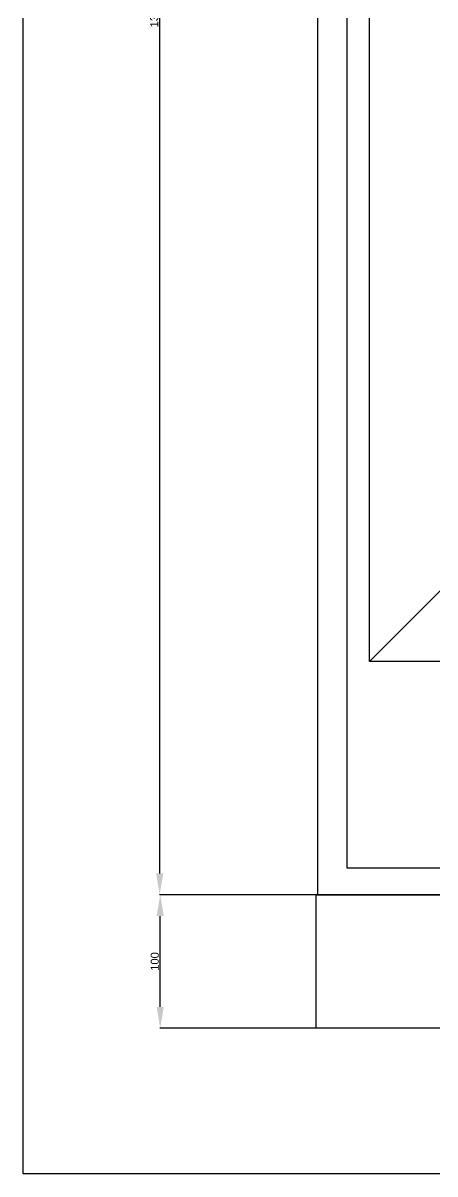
# Model space of a CAD drawing. Header units: inches. Extents: x 187 to 137830, y 99 to 66837.
# Drawn here: x 2498 to 2806, y 26615 to 27477 of the extents above; entities that cross this region are included whole.
import ezdxf

# ---------------------------------------------------------------- set-up
doc = ezdxf.new("R2010")
doc.units = ezdxf.units.IN
doc.header["$MEASUREMENT"] = 0
doc.layers.add('NETCHINH', color=7, linetype='Continuous', lineweight=30)
doc.layers.add('ONG', color=170, linetype='Continuous')
doc.styles.get("Standard").update_dxf_attribs({"font": 'arial.ttf'})
doc.dimstyles.new('SC_STAND', dxfattribs={"dimtxt": 6, "dimasz": 16, "dimexe": 0.18, "dimexo": 0.0625, "dimgap": 1, "dimtad": 1, "dimtoh": 1, "dimdec": 1, "dimrnd": 0.01, "dimzin": 12, "dimdsep": 46, "dimtxsty": 'Standard', "dimcen": 0.09, "dimadec": 0, "dimazin": 0, "dimtfac": 1, "dimtdec": 1, "dimtmove": 2, "dimatfit": 3, "dimfxl": 1, "dimtolj": 1, "dimtzin": 12, "dimarcsym": 0})

# ---------------------------------------------------------------- blocks, each defined once
blk = doc.blocks.new('*D145')
at = {"layer": 'DEFPOINTS', "color": 0, "transparency": 16777216}
for p in [(2600.05, 28149.7), (2718.35, 28149.7), (2718.35, 26823.86)]:
    blk.add_point(p, dxfattribs=at)
at = {"layer": 'NETCHINH', "color": 0, "lineweight": -2, "transparency": 16777216}
for p, q in [((2718.29, 28149.7), (2599.87, 28149.7)), ((2600.05, 26839.86), (2600.05, 28133.7)), ((2718.29, 26823.86), (2599.87, 26823.86))]:
    blk.add_line(p, q, dxfattribs=at)
at = {"layer": 'NETCHINH', "color": 0, "transparency": 16777216}
for points in [[(2597.39, 28133.7), (2602.72, 28133.7), (2600.05, 28149.7)], [(2597.39, 26839.86), (2602.72, 26839.86), (2600.05, 26823.86)]]:
    blk.add_solid(points, dxfattribs=at)
at = {"layer": 'NETCHINH', "color": 0, "transparency": 16777216, "insert": (2595.99, 27486.78), "char_height": 6, "attachment_point": 5, "rotation": 90}
blk.add_mtext('\\A1;1325.8', dxfattribs=at)
blk = doc.blocks.new('*D146')
at = {"layer": 'DEFPOINTS', "color": 0, "transparency": 16777216}
for p in [(2600.43, 26823.86), (2718.35, 26823.86), (2717.25, 26723.86)]:
    blk.add_point(p, dxfattribs=at)
at = {"layer": 'NETCHINH', "color": 0, "lineweight": -2, "transparency": 16777216}
for p, q in [((2718.29, 26823.86), (2600.25, 26823.86)), ((2600.43, 26739.86), (2600.43, 26807.86)), ((2717.18, 26723.86), (2600.25, 26723.86))]:
    blk.add_line(p, q, dxfattribs=at)
at = {"layer": 'NETCHINH', "color": 0, "transparency": 16777216}
for points in [[(2597.77, 26807.86), (2603.1, 26807.86), (2600.43, 26823.86)], [(2597.77, 26739.86), (2603.1, 26739.86), (2600.43, 26723.86)]]:
    blk.add_solid(points, dxfattribs=at)
at = {"layer": 'NETCHINH', "color": 0, "transparency": 16777216, "insert": (2596.37, 26773.86), "char_height": 6, "attachment_point": 5, "rotation": 90}
blk.add_mtext('\\A1;100', dxfattribs=at)

msp = doc.modelspace()

# ---------------------------------------------------------------- linework, layer by layer
at = {"layer": 'NETCHINH', "color": 8}
for points in [[(2718.35, 28149.7), (3398.67, 28149.7), (3398.67, 26823.86), (2718.35, 26823.86)], [(2740.35, 28130.27), (3378.67, 28130.27), (3378.67, 26843.86), (2740.35, 26843.86)], [(2717.25, 26823.86), (3398.67, 26823.86), (3398.67, 26723.86), (2717.25, 26723.86)]]:
    msp.add_lwpolyline(points, close=True, dxfattribs=at)
at = {"layer": 'NETCHINH', "color": 5}
msp.add_lwpolyline([(2757.08, 28120.14), (3368.67, 28120.14), (3368.67, 26998.7), (2757.08, 26998.7)], close=True, dxfattribs=at)
at = {"layer": 'ONG', "color": 5}
msp.add_line((2822.08, 27063.7), (2757.08, 26998.7), dxfattribs=at)
at = {"layer": 'ONG', "color": 1}
msp.add_lwpolyline([(2497.72, 28402.56), (5723.63, 28402.56), (5723.63, 26614.6), (2497.72, 26614.6)], close=True, dxfattribs=at)

# ---------------------------------------------------------------- dimensions: what is measured, and where the dimension line sits
at = {"layer": 'NETCHINH', "color": 1}
for base, p1, p2, picture, middle in [((2600.05, 28149.7), (2718.35, 26823.86), (2718.35, 28149.7), '*D145', (2595.99, 27486.78)), ((2600.43, 26823.86), (2717.25, 26723.86), (2718.35, 26823.86), '*D146', (2596.37, 26773.86))]:
    dim = msp.add_linear_dim(base=base, p1=p1, p2=p2, angle=90, dimstyle='SC_STAND', dxfattribs=at)
    dim.commit()
    dim.dimension.update_dxf_attribs({"geometry": picture, "text_midpoint": middle})

doc.saveas('drawing.dxf')
